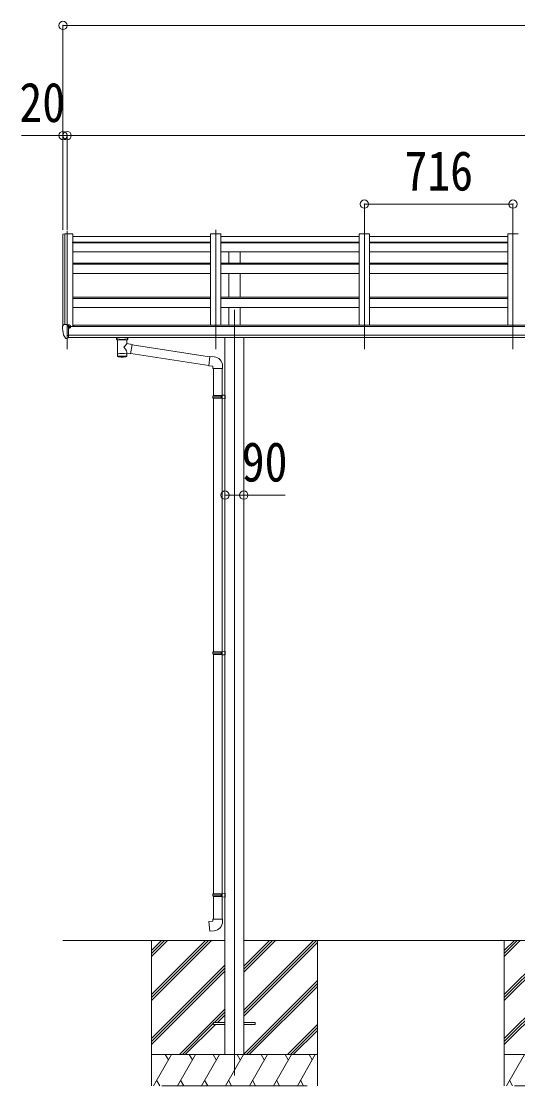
# Model space of a CAD drawing. Units: millimetres at full size, sheet at 1:40; some dimension numbers follow another scale. Extents: x -11181 to 11305, y -7804 to 7716.
# Drawn here: x -1520 to 871, y -4439 to 691 of the extents above; entities that cross this region are included whole.
import ezdxf
from ezdxf.enums import TextEntityAlignment as Align

# ---------------------------------------------------------------- set-up
doc = ezdxf.new("R2010")
doc.units = ezdxf.units.MM
doc.header["$LTSCALE"] = 40
doc.header["$PDMODE"] = 32
doc.header["$PDSIZE"] = 40
for name, color, linetype, lineweight in [('0-0_0', 7, 'Continuous', 9), ('0-1_本体', 4, 'Continuous', 9), ('0-2_部品', 7, 'Continuous', 9), ('0-8_PARTS2', 2, 'Continuous', 9), ('0-A_寸法', 6, 'Continuous', 9)]:
    doc.layers.add(name, color=color, linetype=linetype, lineweight=lineweight)
doc.styles.add('ＭＳ ゴシック', font='')
doc.styles.get('ＭＳ ゴシック').set_extended_font_data('MS Gothic')

msp = doc.modelspace()

# ---------------------------------------------------------------- linework, layer by layer
at = {"layer": '0-0_0'}
for p, q in [((-1319.35, -3739.43), (-538.55, -3739.43)), ((-893.35, -3788.02), (-844.75, -3739.43)), ((-893.35, -3802.17), (-830.61, -3739.43)), ((-893.35, -3816.31), (-816.46, -3739.43)), ((-893.35, -4028.44), (-604.33, -3739.43)), ((-893.35, -4014.3), (-618.47, -3739.43)), ((-893.35, -4000.16), (-632.62, -3739.43)), ((-893.35, -3739.43), (-893.35, -4439.43)), ((-448.15, -3863.32), (-324.25, -3739.43)), ((-448.15, -3877.47), (-310.11, -3739.43)), ((-448.15, -3891.61), (-295.96, -3739.43)), ((-448.15, -4089.6), (-97.97, -3739.43)), ((-448.15, -4075.45), (-112.12, -3739.43)), ((-448.15, -3739.43), (1161.45, -3739.43)), ((-93.35, -3739.43), (-93.35, -4439.43)), ((806.65, -3788.02), (855.25, -3739.43)), ((806.65, -3802.17), (869.39, -3739.43)), ((806.65, -3816.31), (883.54, -3739.43)), ((806.65, -4028.44), (1095.67, -3739.43)), ((806.65, -4014.3), (1081.53, -3739.43)), ((806.65, -4000.16), (1067.38, -3739.43)), ((806.65, -3739.43), (806.65, -4439.43)), ((-448.15, -4103.74), (-93.35, -3748.94)), ((-893.35, -4212.29), (-538.55, -3857.49)), ((-893.35, -4226.43), (-538.55, -3871.63)), ((-893.35, -4240.57), (-538.55, -3885.77)), ((806.65, -4212.29), (1161.45, -3857.49)), ((806.65, -4226.43), (1161.45, -3871.63)), ((806.65, -4240.57), (1161.45, -3885.77)), ((-448.15, -4287.59), (-93.35, -3932.79)), ((-435.84, -4289.43), (-93.35, -3946.93)), ((-421.7, -4289.43), (-93.35, -3961.07)), ((-758.35, -4289.43), (-538.55, -4069.62)), ((-589.7, -4134.92), (-538.55, -4083.76)), ((-575.56, -4134.92), (-538.55, -4097.9)), ((-744.21, -4289.43), (-593.35, -4138.56)), ((-730.07, -4289.43), (-584.56, -4143.92)), ((-237.85, -4289.43), (-93.35, -4144.92)), ((-223.71, -4289.43), (-93.35, -4159.06)), ((-209.57, -4289.43), (-93.35, -4173.2)), ((-93.35, -4289.43), (-893.35, -4289.43)), ((-883.06, -4439.43), (-796.45, -4289.43)), ((-811.45, -4315.41), (-826.45, -4289.43)), ((-767.59, -4439.43), (-680.98, -4289.43)), ((-695.98, -4315.41), (-710.99, -4289.43)), ((-652.12, -4439.43), (-565.51, -4289.43)), ((-580.51, -4315.41), (-595.52, -4289.43)), ((-536.65, -4439.43), (-450.04, -4289.43)), ((-465.04, -4315.41), (-480.05, -4289.43)), ((-421.18, -4439.43), (-334.57, -4289.43)), ((-349.57, -4315.41), (-364.57, -4289.43)), ((-305.71, -4439.43), (-219.1, -4289.43)), ((-249.1, -4289.43), (-234.1, -4315.41)), ((-190.24, -4439.43), (-103.63, -4289.43)), ((-133.63, -4289.43), (-118.63, -4315.41)), ((1606.65, -4289.43), (806.65, -4289.43)), ((816.94, -4439.43), (903.55, -4289.43)), ((-868.06, -4413.45), (-853.06, -4439.43)), ((-843.35, -4439.43), (-143.35, -4439.43)), ((-752.59, -4413.45), (-737.59, -4439.43)), ((-637.12, -4413.45), (-622.12, -4439.43)), ((-521.65, -4413.45), (-506.65, -4439.43)), ((-406.18, -4413.45), (-391.18, -4439.43)), ((-290.71, -4413.45), (-275.71, -4439.43)), ((-175.24, -4413.45), (-160.24, -4439.43)), ((831.94, -4413.45), (846.94, -4439.43)), ((856.65, -4439.43), (1556.65, -4439.43))]:
    msp.add_line(p, q, dxfattribs=at)
at = {"layer": '0-1_本体'}
for p, q in [((-1319.54, -335.52), (-1319.55, -776.58)), ((-1318.6, -334.64), (-1310.76, -334.23)), ((-1310.54, -334.31), (-1310.54, -770.03)), ((-1310.47, -334.42), (-1309.85, -336.04)), ((-1272.55, -334.22), (-1272.55, -779.84)), ((-1272.55, -347.22), (-608.55, -347.22)), ((-608.55, -334.22), (-608.55, -773.31)), ((-558.55, -334.22), (-608.55, -334.22)), ((-558.55, -334.22), (-558.55, -773.31)), ((-558.55, -347.22), (107.45, -347.22)), ((107.45, -334.22), (107.45, -773.31)), ((157.45, -334.22), (107.45, -334.22)), ((157.45, -334.22), (157.45, -773.31)), ((157.45, -347.22), (823.45, -347.22)), ((823.45, -334.22), (823.45, -773.31)), ((873.45, -334.22), (823.45, -334.22)), ((-1272.55, -373.89), (-608.55, -373.89)), ((-1272.55, -376.51), (-608.55, -376.51)), ((-558.55, -373.89), (107.45, -373.89)), ((-558.55, -376.51), (107.45, -376.51)), ((157.45, -373.89), (823.45, -373.89)), ((157.45, -376.51), (823.45, -376.51)), ((-1272.55, -421.25), (-608.55, -421.25)), ((-558.55, -421.25), (107.45, -421.25)), ((-521.05, -474.98), (-521.05, -421.25)), ((-466.05, -474.98), (-466.05, -421.25)), ((157.45, -421.25), (823.45, -421.25)), ((-1272.55, -474.9), (-608.55, -474.9)), ((-1272.55, -480.55), (-608.55, -480.55)), ((-558.55, -474.9), (107.45, -474.9)), ((-558.55, -480.55), (107.45, -480.55)), ((157.45, -474.9), (823.45, -474.9)), ((157.45, -480.55), (823.45, -480.55)), ((-1272.55, -524.54), (-608.55, -524.54)), ((-558.55, -524.54), (107.45, -524.54)), ((-521.05, -638.63), (-521.05, -524.54)), ((-466.05, -638.63), (-466.05, -524.54)), ((157.45, -524.54), (823.45, -524.54)), ((-1272.55, -638.53), (-608.55, -638.53)), ((-1272.55, -645.43), (-608.55, -645.43)), ((-558.55, -638.53), (107.45, -638.53)), ((-558.55, -645.43), (107.45, -645.43)), ((157.45, -638.53), (823.45, -638.53)), ((157.45, -645.43), (823.45, -645.43)), ((-1272.55, -688.98), (-608.55, -688.98)), ((-558.55, -688.98), (107.45, -688.98)), ((-521.05, -773.31), (-521.05, -688.98)), ((-466.05, -773.31), (-466.05, -688.98)), ((157.45, -688.98), (823.45, -688.98)), ((3705.95, -779.84), (-1293.04, -779.84)), ((-1267.55, -779.84), (-1267.55, -773.31)), ((3682.45, -773.31), (-1267.55, -773.31)), ((-1293.04, -821.44), (3705.95, -821.44)), ((3705.95, -833.29), (-1293.04, -833.21)), ((-538.75, -833.38), (-538.75, -4289.45)), ((-448.35, -833.38), (-448.35, -4289.45))]:
    msp.add_line(p, q, dxfattribs=at)
msp.add_lwpolyline([(-1309.85, -770.03), (-1309.85, -334.22), (-1272.55, -334.22)], dxfattribs=at)
msp.add_circle((-1285.57, -784.95), 3, dxfattribs=at)
for centre, radius, start, end in [((-1318.55, -335.64), 1, 93, 173.32986), ((-1310.75, -334.53), 0.301, 21.06327, 92.86679)]:
    msp.add_arc(centre, radius, start, end, dxfattribs=at)
at = {"layer": '0-2_部品', "color": 4}
for p, q in [((-608.35, -375.72), (-1274.35, -375.72)), ((107.65, -375.72), (-558.35, -375.72)), ((823.65, -375.72), (157.65, -375.72)), ((-593.35, -4134.93), (-538.35, -4134.93)), ((-593.35, -4134.93), (-593.35, -4143.93)), ((-593.35, -4143.93), (-538.35, -4143.93)), ((-448.35, -4134.93), (-393.35, -4134.93)), ((-448.35, -4143.93), (-393.35, -4143.93)), ((-393.35, -4134.93), (-393.35, -4143.93))]:
    msp.add_line(p, q, dxfattribs=at)
at = {"layer": '0-2_部品'}
for p, q in [((-1321.34, -779.4), (-1321.34, -780.03)), ((-1314.44, -770.6), (-1318.5, -776.41)), ((-1299.34, -838.53), (-1299.34, -770.03)), ((-1297.84, -770.95), (-1299.34, -770.95)), ((-1292.84, -779.77), (-1299.34, -779.37)), ((-1297.84, -770.95), (-1297.84, -777.12)), ((-1288.17, -772.45), (-1297.84, -771.73)), ((-1297.84, -774.72), (-1283.84, -774.78)), ((-1288.37, -784.95), (-1287.84, -784.95)), ((-1287.84, -784.95), (-1287.54, -784.95)), ((-1287.34, -774.76), (-1287.34, -772.86)), ((-1282.84, -775.88), (-1282.84, -779.84)), ((-1306.97, -836.72), (-1316.71, -821.34)), ((-1300.84, -838.44), (-1304.55, -838.21)), ((-1300.84, -838.44), (-1299.34, -838.53)), ((-1299.34, -836.34), (-1298.84, -836.34)), ((-1298.84, -836.34), (-1298.34, -835.34)), ((-1292.84, -835.34), (-1298.34, -835.34)), ((-1061.35, -840.39), (-1061.35, -833.22)), ((-1057.25, -844.89), (-1057.26, -925.18)), ((-1011.45, -862.46), (-1011.45, -844.88)), ((-986.22, -866.37), (-1011.45, -862.46)), ((-1007.35, -840.39), (-1007.35, -833.22)), ((-986.22, -866.37), (-993.24, -911.63)), ((-612.61, -926.31), (-986.52, -868.31)), ((-1011.43, -925.18), (-1011.45, -908.55)), ((-1011.45, -908.8), (-993.24, -911.63)), ((-616.28, -968.25), (-992.96, -909.81)), ((-591.62, -926.38), (-612.46, -924.55)), ((-550.55, -982.12), (-550.55, -971.2)), ((-596.55, -982.12), (-550.55, -982.12)), ((-594.55, -981.37), (-594.55, -1113.68)), ((-552.55, -981.37), (-552.55, -1111.12)), ((-596.55, -1115.68), (-595.55, -1113.68)), ((-596.55, -1115.68), (-552.55, -1115.68)), ((-596.55, -1115.68), (-596.55, -1123.68)), ((-596.55, -1123.68), (-552.55, -1123.68)), ((-596.55, -1123.68), (-595.55, -1125.68)), ((-595.55, -1113.68), (-552.55, -1113.68)), ((-595.55, -1125.68), (-552.55, -1125.68)), ((-594.55, -1125.68), (-594.55, -2348.43)), ((-557.02, -1115.68), (-557.45, -1113.68)), ((-554.55, -1111.18), (-538.55, -1110.71)), ((-554.55, -1113.18), (-554.55, -1111.18)), ((-554.55, -1113.18), (-552.55, -1113.18)), ((-554.55, -1128.18), (-554.55, -1126.18)), ((-554.55, -1128.18), (-538.55, -1128.65)), ((-552.55, -1128.24), (-552.55, -2345.87)), ((-538.55, -1110.71), (-538.55, -1128.65)), ((-596.55, -2350.43), (-595.55, -2348.43)), ((-596.55, -2350.43), (-596.55, -2358.43)), ((-596.55, -2350.43), (-552.55, -2350.43)), ((-596.55, -2358.43), (-595.55, -2360.43)), ((-596.55, -2358.43), (-552.55, -2358.43)), ((-595.55, -2348.43), (-552.55, -2348.43)), ((-557.02, -2350.43), (-557.45, -2348.43)), ((-557.02, -2358.43), (-557.45, -2360.43)), ((-557.02, -2350.43), (-557.02, -2358.43)), ((-554.55, -2345.93), (-538.55, -2345.45)), ((-554.55, -2347.93), (-554.55, -2345.93)), ((-554.55, -2347.93), (-552.55, -2347.93)), ((-552.55, -2360.93), (-552.55, -2347.93)), ((-538.55, -2345.45), (-538.55, -2363.4)), ((-595.55, -2360.43), (-552.55, -2360.43)), ((-594.55, -2360.43), (-594.55, -3515.03)), ((-554.55, -2362.93), (-554.55, -2360.93)), ((-554.55, -2360.93), (-552.55, -2360.93)), ((-554.55, -2362.93), (-538.55, -2363.4)), ((-552.55, -2362.98), (-552.55, -3512.47)), ((-596.55, -3517.03), (-595.55, -3515.03)), ((-596.55, -3517.03), (-596.55, -3525.03)), ((-596.55, -3517.03), (-552.55, -3517.03)), ((-596.55, -3525.03), (-595.55, -3527.03)), ((-596.55, -3525.03), (-552.55, -3525.03)), ((-595.55, -3515.03), (-552.55, -3515.03)), ((-595.55, -3527.03), (-552.55, -3527.03)), ((-594.55, -3527.03), (-594.55, -3637.03)), ((-557.02, -3517.03), (-557.45, -3515.03)), ((-557.02, -3525.03), (-557.45, -3527.03)), ((-557.02, -3517.03), (-557.02, -3525.03)), ((-554.55, -3512.53), (-538.55, -3512.05)), ((-554.55, -3514.53), (-554.55, -3512.53)), ((-554.55, -3514.53), (-552.55, -3514.53)), ((-554.55, -3529.53), (-554.55, -3527.53)), ((-554.55, -3527.53), (-552.55, -3527.53)), ((-554.55, -3529.53), (-538.55, -3530)), ((-552.55, -3527.53), (-552.55, -3514.53)), ((-552.55, -3529.58), (-552.55, -3637.03)), ((-538.55, -3512.05), (-538.55, -3530)), ((-550.55, -3637.03), (-550.55, -3647.94)), ((-616.47, -3648.77), (-596.55, -3647.03)), ((-612.46, -3694.59), (-616.47, -3648.77)), ((-591.62, -3692.77), (-612.46, -3694.59))]:
    msp.add_line(p, q, dxfattribs=at)
for points in [[(-1299.34, -770.03), (-1311.34, -770.03), (-1313.68, -770.18)], [(-1292.84, -835.34), (-1292.84, -777.12), (-1297.84, -777.12)], [(-1288.17, -772.45), (-1288, -772.47), (-1287.84, -772.5), (-1287.7, -772.54), (-1287.58, -772.59), (-1287.48, -772.65), (-1287.41, -772.72), (-1287.36, -772.79), (-1287.34, -772.86)], [(-1287.54, -783.76), (-1287.54, -784.95), (-1282.84, -784.95)], [(-1282.84, -783.33), (-1282.84, -784.95), (-1282.37, -784.95)], [(-1299.34, -824.64), (-1296.18, -824.24), (-1292.84, -823.81)], [(-1061.31, -840.44), (-1061.33, -840.09), (-1061.08, -839.13), (-1060.56, -838.25), (-1059.76, -837.41), (-1058.65, -836.61), (-1057.25, -835.89)], [(-1061.31, -840.33), (-1061.33, -840.69), (-1061.08, -841.64), (-1060.56, -842.53), (-1059.76, -843.37), (-1058.65, -844.16), (-1057.25, -844.89)], [(-1011.45, -835.9), (-1011.21, -835.99), (-1009.86, -836.73), (-1008.74, -837.57), (-1007.99, -838.44), (-1007.53, -839.34), (-1007.36, -840.23)], [(-1011.45, -844.88), (-1011.21, -844.78), (-1009.86, -844.05), (-1008.74, -843.2), (-1007.99, -842.33), (-1007.53, -841.44), (-1007.36, -840.55)], [(-612.46, -924.55), (-616.47, -970.38), (-596.55, -972.12), (-596.55, -982.12)], [(-557.02, -1115.68), (-557.02, -1123.68), (-557.45, -1125.68)], [(-554.55, -1126.18), (-552.55, -1126.18), (-552.55, -1113.18)], [(-596.55, -3647.03), (-596.55, -3637.03), (-550.55, -3637.03)]]:
    msp.add_lwpolyline(points, dxfattribs=at)
for centre, radius, start, end in [((-1318.34, -779.4), 3, 93, 180), ((-1128.85, -780.03), 192.49, 180.0008, 192.1233), ((-1314.12, -819.84), 3, 191.83348, 210), ((-1313.62, -771.17), 1, 93.5, 145), ((-1285.34, -784.95), 2.5, 151.64236, 180), ((-1285.34, -784.95), 2.5, 0, 151.64236), ((-1304.37, -835.22), 3, 210, 266.5), ((-1044.28, -885.6), 51.38, 92.46126, 104.61963), ((-1034.33, -989.74), 155.94, 85.53149, 94.46851), ((-1024.39, -885.6), 51.38, 75.38037, 87.53874), ((-595.55, -971.2), 45, 0, 85), ((-595.55, -3647.94), 45, 275, 0)]:
    msp.add_arc(centre, radius, start, end, dxfattribs=at)
for centre, major_axis, ratio, start_param, end_param in [((-1283.84, -775.88), (-0.02, 1.1), 0.906239, 4.6917496, 6.2625459), ((-1034.35, -846.08), (-22.91, -0.42), 0.072511, 4.711586, 6.2823824), ((-1034.32, -844.45), (-22.91, -0.42), 0.072511, 4.711586, 6.2823824), ((-1034.37, -844.46), (22.92, -0.42), 0.07247, 0.0008089, 1.5716053), ((-1034.37, -846.08), (22.92, -0.42), 0.07247, 0.0008089, 1.5716053), ((-1031.79, -884.66), (20.32, 22.25), 0.045535, 4.9756507, 6.2441899), ((-1023.35, -840.39), (16, 0), 0.361356, 0, 0.0194874), ((-1023.35, -840.39), (16, 0), 0.361356, 6.2636979, 6.2831853), ((-1034.35, -925.18), (22.92, 0), 0.101955, 6.2829723, 9.4248207), ((-1034.35, -912.74), (22.91, 0), 0.122865, 6.2831853, 9.424778), ((-1034.35, -882.01), (-22.81, 26.62), 0.234429, 3.1563334, 4.5976381), ((-1034.35, -925.18), (22.92, 0), 0.101955, 3.1415499, 6.2833984)]:
    msp.add_ellipse(centre, major_axis=major_axis, ratio=ratio, start_param=start_param, end_param=end_param, dxfattribs=at)
at = {"layer": '0-8_PARTS2'}
for p, q in [((-1299.35, -318.82), (-1299.35, -889.36)), ((-583.35, -889.36), (-583.35, -314.84)), ((132.65, -889.36), (132.65, -314.84)), ((848.65, -889.36), (848.65, -314.84)), ((-493.35, -700.56), (-493.35, -4389.46))]:
    msp.add_line(p, q, dxfattribs=at)
at = {"layer": '0-A_寸法'}
for p, q in [((-1319.34, 670.6), (-1319.34, 139.82)), ((-1319.34, 670.6), (8744.65, 670.6)), ((-1319.34, 139.82), (-1519.34, 139.82)), ((-1299.35, 139.82), (-1319.34, 139.82)), ((-1319.34, 139.82), (-1319.34, -314.84)), ((-1299.35, 139.82), (-1299.35, -314.84)), ((-1299.35, 139.82), (3712.65, 139.82)), ((-1299.35, 139.82), (-1299.35, -314.84)), ((132.65, -190.32), (132.65, -314.84)), ((132.65, -190.32), (848.65, -190.32)), ((848.65, -190.32), (848.65, -314.84)), ((-538.55, -1592.8), (-448.15, -1592.8)), ((-448.15, -1592.8), (-248.15, -1592.8))]:
    msp.add_line(p, q, dxfattribs=at)
for p in [(-1319.34, 670.6), (-1319.34, 139.82), (-1299.35, 139.82), (132.65, -190.32), (848.65, -190.32), (-538.55, -1592.8), (-448.15, -1592.8)]:
    msp.add_point(p, dxfattribs=at)

# ---------------------------------------------------------------- texts
at = {"layer": '0-A_寸法', "color": 7, "style": 'ＭＳ ゴシック', "width": 0.85}
for s, p in [('20', (-1529.34, 147.82)), ('716', (325.65, -182.32)), ('90', (-458.15, -1584.8))]:
    msp.add_text(s, height=190.6, dxfattribs=at).set_placement(p, align=Align.BOTTOM_LEFT)

doc.saveas('drawing.dxf')
